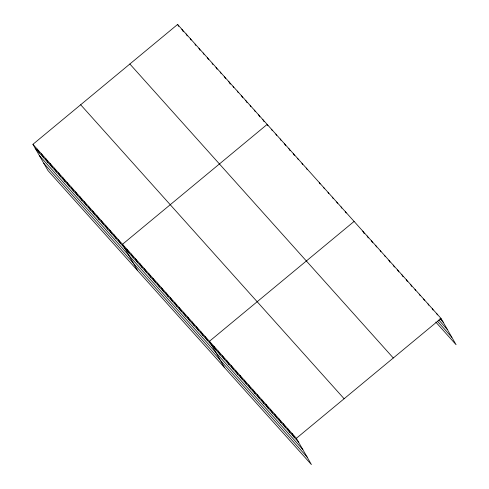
<?xml version="1.0" encoding="UTF-8"?>
<svg xmlns="http://www.w3.org/2000/svg" width="489" height="489" viewBox="0 0 489 489"><rect width="100%" height="100%" fill="white"/><g stroke="black" fill="none" stroke-linecap="round" stroke-linejoin="round"><path stroke-width="0.73" d="M32.934 144.316L296.371 438.303L311.401 464.55L47.965 170.563L32.934 144.316L177.599 24.45L441.035 318.437L456.066 344.684L435.785 322.049M354.103 221.419L209.433 341.285L224.469 367.532M296.371 438.303L441.035 318.437M439.898 318.577L443.279 322.349M438.804 320.02L447.502 329.72M437.362 321.145L451.848 337.312M129.86 64.004L393.297 357.991M80.673 104.762L344.109 398.743M35.171 148.234L298.614 442.215M39.395 155.6L302.832 449.587M43.741 163.198L307.184 457.178M436.689 313.583L437.435 314.892M432.343 308.736L433.089 310.038M427.997 303.883L428.743 305.191M423.651 299.03L424.397 300.338M419.305 294.182L420.051 295.484M414.953 289.329L415.705 290.637M410.607 284.482L411.732 286.438M406.261 279.629L407.386 281.585M401.915 274.781L403.04 276.737M397.569 269.928L398.688 271.884M393.223 265.075L394.342 267.037M388.877 260.227L389.996 262.183M384.531 255.374L385.277 256.682M380.179 250.527L380.931 251.829M375.833 245.674L376.585 246.982M371.487 240.82L372.612 242.782M367.141 235.973L368.266 237.929M362.795 231.12L364.293 233.73M345.411 211.719L346.157 213.027M341.059 206.865L341.811 208.173M336.713 202.018L337.465 203.32M332.367 197.165L333.113 198.473M328.021 192.318L328.767 193.62M323.675 187.464L324.421 188.772M319.329 182.617L320.075 183.919M306.285 168.063L307.037 169.365M301.939 163.21L302.691 164.518M297.593 158.363L298.339 159.665M293.247 153.509L294.372 155.465M288.901 148.656L290.02 150.618M284.555 143.809L285.674 145.765M280.209 138.955L280.955 140.264M275.863 134.108L276.609 135.41M271.511 129.255L272.263 130.563M267.917 125.71L267.165 124.408L122.501 244.274L137.531 270.521M262.905 119.646L264.023 121.602M258.638 114.884L259.757 116.84M254.372 110.123L255.117 111.431M250.105 105.367L250.857 106.669M245.839 100.606L246.963 102.562M241.578 95.844L242.697 97.806M237.312 91.088L238.057 92.39M233.045 86.327L233.791 87.635M228.779 81.565L230.276 84.175M224.518 76.81L225.637 78.766M220.252 72.048L220.997 73.35M215.985 67.286L217.104 69.249M212.092 63.179L212.843 64.487M207.452 57.769L208.577 59.725M203.192 53.008L203.937 54.316M198.925 48.246L200.044 50.208M195.032 44.144L195.783 45.446M190.392 38.729L191.144 40.037M186.132 33.967L187.25 35.929M181.865 29.212L183.357 31.822M177.599 24.45L178.717 26.406M292.025 433.45L294.262 437.368M287.673 428.602L289.916 432.514M283.327 423.749L285.57 427.667M278.981 418.896L281.224 422.814M274.635 414.049L276.878 417.961M270.289 409.195L272.532 413.113M265.943 404.348L268.186 408.26M261.597 399.495L263.84 403.413M257.251 394.647L259.488 398.559M252.905 389.794L255.142 393.712M248.553 384.941L250.796 388.859M244.207 380.094L246.45 384.006M239.861 375.24L242.104 379.158M235.515 370.393L237.758 374.305M231.169 365.54L233.412 369.458M226.823 360.693L229.066 364.605M222.477 355.839L224.72 359.751M218.131 350.986L220.368 354.904M213.779 346.139L216.022 350.051M205.087 336.438L207.33 340.35M200.741 331.585L202.984 335.503M196.395 326.731L198.638 330.65M192.049 321.884L194.292 325.796M187.703 317.031L189.946 320.949M183.357 312.184L185.594 316.096M179.005 307.33L181.248 311.248M174.659 302.483L176.902 306.395M170.313 297.63L172.556 301.548M165.967 292.777L168.21 296.695M161.621 287.929L163.864 291.841M157.275 283.076L159.518 286.994M152.929 278.229L155.172 282.141M148.583 273.375L150.82 277.294M144.231 268.522L146.474 272.44M139.885 263.675L142.128 267.587M135.539 258.822L137.782 262.74M131.193 253.974L133.436 257.886M126.847 249.121L129.09 253.039M118.234 239.512L120.477 243.424M113.968 234.751L116.211 238.669M109.707 229.995L111.944 233.907M105.441 225.233L107.684 229.145M101.174 220.472L103.417 224.39M96.908 215.71L99.151 219.628M92.641 210.955L94.884 214.867M88.381 206.193L90.618 210.111M84.114 201.431L86.357 205.349M79.848 196.676L82.091 200.588M75.581 191.914L77.824 195.832M71.321 187.153L73.558 191.071M67.054 182.397L69.297 186.309M62.788 177.635L65.031 181.547M58.521 172.874L60.764 176.792M54.255 168.112L56.498 172.03M49.994 163.357L52.231 167.269M45.728 158.595L47.971 162.513M41.461 153.833L43.704 157.751M37.195 149.078L39.438 152.99"/></g></svg>
